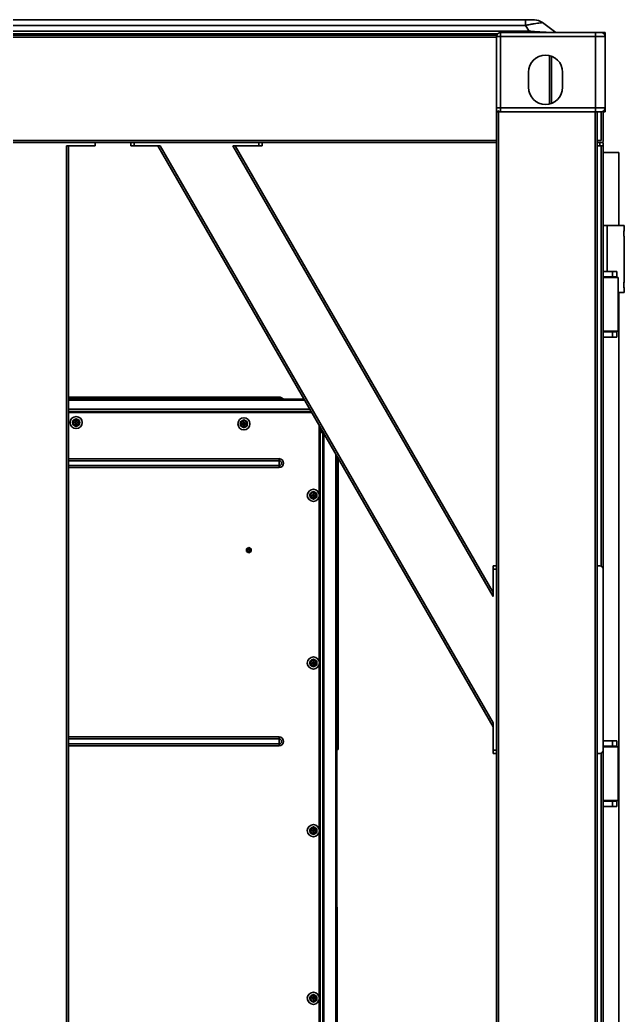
# Model space of a CAD drawing. Header units: millimetres. Extents: x 32496 to 166256, y 3504 to 23939.
# Drawn here: x 85034 to 85934, y 20642 to 22126 of the extents above; entities that cross this region are included whole.
import ezdxf

# ---------------------------------------------------------------- set-up
doc = ezdxf.new("R2010")
doc.units = ezdxf.units.MM
doc.layers.get('0').update_dxf_attribs({"lineweight": 35})

# ---------------------------------------------------------------- blocks, each defined once
blk = doc.blocks.new('1250-8')
at = {"color": 7, "linetype": 'Continuous'}
for p, q in [((40947.3, -21810.5), (38720.6, -21810.5)), ((40979.3, -21829.5), (40959.3, -21814.5)), ((40896.9, -21829.5), (41046.9, -21829.5)), ((41046.9, -21829.5), (41052.9, -21829.5)), ((41052.9, -21835.5), (41052.9, -21829.5)), ((38776.9, -21831.5), (40892.5, -21831.5)), ((40890.9, -21833.5), (38776.9, -21833.5)), ((40890.9, -21993.5), (40890.9, -21833.5)), ((40890.9, -21833.5), (40891.3, -21833.5)), ((41052.9, -21941.5), (41052.9, -21835.5)), ((40969.9, -21863.8), (40969.9, -21935.7)), ((40972.9, -21934.8), (40972.9, -21864.8)), ((40938.4, -21888.5), (40938.4, -21911)), ((40989.4, -21911), (40989.4, -21888.5)), ((40890.9, -21947.5), (41040.9, -21947.5)), ((41046.9, -21947.5), (41040.8, -21947.5)), ((41040.9, -24607.5), (41040.9, -21947.5)), ((41046.9, -21947.5), (41046.9, -21990.5)), ((41049.9, -21990.5), (41049.9, -21947.5)), ((41052.9, -21947.5), (41049.9, -21947.5)), ((41052.9, -21947.5), (41052.9, -21941.5)), ((41046.9, -21990.5), (41040.9, -21990.5)), ((40292.9, -21993.5), (40112.9, -21993.5)), ((40292.9, -21998.5), (40249.9, -21998.5)), ((40252.9, -21998.5), (40252.9, -24507.5)), ((40292.9, -21998.5), (40292.9, -21993.5)), ((40346.4, -21993.5), (40292.9, -21993.5)), ((40345.9, -21993.5), (40345.9, -21998.5)), ((40345.9, -21998.5), (40389.4, -21998.5)), ((40346.4, -21993.5), (40541, -21993.5)), ((40885.9, -22864.5), (40385.9, -21998.5)), ((40497.9, -21998.5), (40541.4, -21998.5)), ((40885.9, -22664.5), (40501.4, -21998.5)), ((40890.9, -21993.5), (40541, -21993.5)), ((40541.4, -21993.5), (40541.4, -21998.5)), ((40890.9, -22625), (40890.9, -21993.5)), ((41040.9, -21993.5), (41046.9, -21993.5)), ((41040.9, -21998.5), (41049.9, -21998.5)), ((41049.6, -21993.5), (41049.9, -21993.5)), ((41049.9, -22899.5), (41049.9, -21993.5)), ((41049.9, -22008.3), (41072.9, -22008.3)), ((41072.9, -22117.2), (41072.9, -22008.3)), ((41072.9, -22011.3), (41072.9, -22065.3)), ((41049.9, -22117.2), (41080.9, -22117.2)), ((41080.9, -22123.8), (41080.9, -22117.2)), ((41080.9, -22123.8), (41080.9, -22123.9)), ((41080.9, -22123.9), (41080.9, -22123.8)), ((41080.9, -22123.8), (41080.9, -22123.9)), ((41080.9, -22133.7), (41080.9, -22133.8)), ((41080.9, -22133.7), (41080.9, -22133.8)), ((41080.9, -22133.8), (41080.9, -22133.7)), ((41080.9, -22200.6), (41080.9, -22133.8)), ((41049.9, -22185.5), (41069.9, -22185.5)), ((41063.9, -22185.5), (41063.9, -22193.5)), ((41069.9, -22193.5), (41069.9, -22185.5)), ((41049.9, -22193.5), (41069.9, -22193.5)), ((41049.9, -22194.5), (41071.9, -22194.5)), ((41071.9, -22194.5), (41071.9, -22274.5)), ((41080.9, -22200.6), (41080.9, -22200.7)), ((41080.9, -22200.7), (41080.9, -22200.6)), ((41080.9, -22200.6), (41080.9, -22200.7)), ((41080.9, -22210.5), (41080.9, -22210.6)), ((41080.9, -22210.5), (41080.9, -22210.6)), ((41080.9, -22210.6), (41080.9, -22210.5)), ((41080.9, -22217.2), (41080.9, -22210.6)), ((41071.9, -22217.2), (41080.9, -22217.2)), ((41072.9, -23308.3), (41072.9, -22217.2)), ((41071.9, -22274.5), (41049.9, -22274.5)), ((41049.9, -22275.5), (41069.9, -22275.5)), ((41069.9, -22283.5), (41049.9, -22283.5)), ((41063.9, -22275.5), (41063.9, -22283.5)), ((41069.9, -22283.5), (41069.9, -22275.5)), ((40566.9, -22373), (40252.9, -22373)), ((40252.9, -22376), (40603.9, -22376)), ((40612.6, -22391), (40252.9, -22391)), ((40252.9, -22394.5), (40614.6, -22394.5)), ((40259.4, -22408.2), (40264.4, -22405.2)), ((40259.5, -22414), (40259.4, -22408.2)), ((40264.4, -22405.2), (40269.4, -22408.1)), ((40269.5, -22413.9), (40269.4, -22408.1)), ((40509.4, -22409.9), (40514.4, -22407)), ((40514.4, -22407), (40519.4, -22409.8)), ((40264.5, -22416.8), (40259.5, -22414)), ((40261.9, -22411.5), (40261.9, -22410.5)), ((40261.9, -22410.5), (40263.4, -22410.5)), ((40263.4, -22411.5), (40261.9, -22411.5)), ((40263.9, -22410), (40263.9, -22408.5)), ((40263.9, -22408.5), (40264.9, -22408.5)), ((40264, -22413.5), (40264, -22412)), ((40265, -22413.5), (40264, -22413.5)), ((40269.5, -22413.9), (40264.5, -22416.8)), ((40264.9, -22408.5), (40264.9, -22410)), ((40265, -22412), (40265, -22413.5)), ((40265.4, -22410.5), (40266.9, -22410.5)), ((40266.9, -22411.5), (40265.4, -22411.5)), ((40266.9, -22410.5), (40266.9, -22411.5)), ((40509.5, -22415.7), (40509.4, -22409.9)), ((40514.5, -22418.5), (40509.5, -22415.7)), ((40511.9, -22413.3), (40511.9, -22412.3)), ((40511.9, -22412.3), (40513.4, -22412.3)), ((40513.4, -22413.3), (40511.9, -22413.3)), ((40513.9, -22411.8), (40513.9, -22410.3)), ((40513.9, -22410.3), (40514.9, -22410.3)), ((40514, -22415.3), (40514, -22413.8)), ((40515, -22415.3), (40514, -22415.3)), ((40519.5, -22415.6), (40514.5, -22418.5)), ((40514.9, -22410.3), (40514.9, -22411.8)), ((40515, -22413.8), (40515, -22415.3)), ((40515.4, -22412.3), (40516.9, -22412.2)), ((40516.9, -22413.2), (40515.4, -22413.3)), ((40516.9, -22412.2), (40516.9, -22413.2)), ((40519.5, -22415.6), (40519.4, -22409.8)), ((40627.9, -22417.7), (40627.9, -23408)), ((40631, -22423), (40627.9, -22423)), ((40631.9, -22424.5), (40627.9, -22424.5)), ((40627.9, -22426), (40632.8, -22426)), ((40631.9, -24081.4), (40631.9, -22426.5)), ((40633, -22426.5), (40631.9, -22426.5)), ((40652.9, -22461), (40652.9, -24045.1)), ((40654.9, -22898.5), (40654.9, -22464.4)), ((40612.9, -22516.7), (40617.9, -22513.7)), ((40613, -22522.5), (40612.9, -22516.7)), ((40618, -22525.3), (40613, -22522.5)), ((40615.4, -22520), (40615.4, -22519)), ((40615.4, -22519), (40616.9, -22519)), ((40616.9, -22520), (40615.4, -22520)), ((40617.4, -22518.5), (40617.4, -22517)), ((40617.4, -22517), (40618.4, -22517)), ((40617.5, -22522), (40617.5, -22520.5)), ((40618.5, -22522), (40617.5, -22522)), ((40617.9, -22513.7), (40622.9, -22516.6)), ((40623, -22522.4), (40618, -22525.3)), ((40618.4, -22517), (40618.4, -22518.5)), ((40618.5, -22520.5), (40618.5, -22522)), ((40618.9, -22519), (40620.4, -22519)), ((40620.4, -22520), (40618.9, -22520)), ((40620.4, -22519), (40620.4, -22520)), ((40623, -22522.4), (40622.9, -22516.6)), ((40518.4, -22599.2), (40521.9, -22597.2)), ((40518.4, -22599.2), (40518.4, -22603.3)), ((40519.3, -22600.8), (40519.3, -22600.6)), ((40519.3, -22600.6), (40520.3, -22600.6)), ((40520.1, -22600.8), (40519.3, -22600.8)), ((40520.1, -22600.8), (40519.4, -22601.4)), ((40519.5, -22601.5), (40520.3, -22600.8)), ((40520.3, -22600.6), (40520.3, -22600.8)), ((40520.5, -22601.9), (40520.5, -22600.6)), ((40520.5, -22600.6), (40520.7, -22600.6)), ((40520.7, -22600.6), (40520.7, -22601.7)), ((40521.1, -22601.1), (40521.1, -22601.1)), ((40521.1, -22601.1), (40521.2, -22601.3)), ((40521.2, -22601.2), (40521.1, -22601.1)), ((40521.2, -22601.3), (40521.1, -22601.5)), ((40521.2, -22601.2), (40521.2, -22601)), ((40521.2, -22601), (40521.3, -22601)), ((40521.3, -22601), (40521.3, -22601.2)), ((40521.4, -22601.1), (40521.3, -22601.2)), ((40521.3, -22601.3), (40521.4, -22601.1)), ((40521.4, -22601.5), (40521.3, -22601.3)), ((40521.4, -22601.1), (40521.4, -22601.1)), ((40521.8, -22600.7), (40521.7, -22600.8)), ((40521.7, -22600.8), (40521.7, -22601)), ((40521.7, -22601.1), (40521.7, -22601)), ((40521.7, -22601.1), (40521.7, -22601.3)), ((40521.7, -22601.3), (40521.8, -22601.3)), ((40521.9, -22600.6), (40521.8, -22600.7)), ((40521.8, -22600.9), (40521.9, -22600.8)), ((40521.8, -22601), (40521.8, -22600.9)), ((40521.8, -22601), (40521.8, -22601.1)), ((40521.8, -22601.2), (40521.8, -22601.1)), ((40521.9, -22601.2), (40521.8, -22601.2)), ((40521.9, -22597.2), (40525.4, -22599.2)), ((40522.1, -22600.6), (40521.9, -22600.6)), ((40521.9, -22600.8), (40522, -22600.8)), ((40521.9, -22600.8), (40521.9, -22600.8)), ((40521.9, -22601.3), (40521.9, -22601.2)), ((40522, -22601.3), (40521.9, -22601.3)), ((40522.2, -22600.8), (40522, -22600.8)), ((40522, -22601.3), (40522.2, -22601.3)), ((40522.1, -22600.6), (40522.2, -22600.6)), ((40522.3, -22600.6), (40522.2, -22600.6)), ((40522.2, -22600.8), (40522.3, -22600.8)), ((40522.3, -22601.3), (40522.2, -22601.3)), ((40522.5, -22600.7), (40522.3, -22600.6)), ((40522.3, -22600.8), (40522.4, -22600.8)), ((40522.4, -22601.2), (40522.3, -22601.3)), ((40522.3, -22601.4), (40522.5, -22601.3)), ((40522.4, -22600.8), (40522.4, -22600.9)), ((40522.4, -22600.9), (40522.5, -22601)), ((40522.5, -22601.1), (40522.4, -22601.2)), ((40522.4, -22601.2), (40522.4, -22601.2)), ((40522.5, -22600.8), (40522.5, -22600.7)), ((40522.6, -22601), (40522.5, -22600.8)), ((40522.5, -22601.1), (40522.5, -22601)), ((40522.5, -22601.4), (40522.5, -22601.3)), ((40522.6, -22601.2), (40522.6, -22601)), ((40522.6, -22601.2), (40522.6, -22601.4)), ((40522.8, -22601.9), (40522.8, -22600.6)), ((40522.8, -22600.6), (40523, -22600.6)), ((40523.4, -22600.6), (40523, -22601.6)), ((40523, -22600.6), (40523, -22601.6)), ((40523.1, -22601.9), (40523.5, -22600.8)), ((40523.4, -22600.6), (40523.6, -22600.6)), ((40523.5, -22600.8), (40523.9, -22601.9)), ((40524, -22601.6), (40523.6, -22600.6)), ((40524, -22601.6), (40524, -22600.6)), ((40524, -22600.6), (40524.1, -22600.6)), ((40524.1, -22600.6), (40524.1, -22601.9)), ((40525.4, -22603.3), (40525.4, -22599.2)), ((40521.9, -22605.3), (40518.4, -22603.3)), ((40519.4, -22601.4), (40519.3, -22601.5)), ((40519.3, -22601.5), (40519.3, -22601.6)), ((40519.3, -22601.6), (40519.3, -22601.6)), ((40519.3, -22601.6), (40519.3, -22601.7)), ((40519.3, -22601.7), (40519.5, -22601.8)), ((40519.5, -22601.6), (40519.5, -22601.5)), ((40519.5, -22601.6), (40519.5, -22601.6)), ((40519.5, -22601.7), (40519.5, -22601.6)), ((40519.6, -22601.8), (40519.5, -22601.7)), ((40519.5, -22601.8), (40519.6, -22601.9)), ((40519.8, -22601.8), (40519.6, -22601.8)), ((40519.6, -22601.9), (40519.7, -22601.9)), ((40519.8, -22601.9), (40519.7, -22601.9)), ((40519.8, -22601.8), (40519.9, -22601.8)), ((40519.8, -22601.9), (40520, -22601.9)), ((40520, -22601.8), (40519.9, -22601.8)), ((40520.1, -22601.7), (40520, -22601.8)), ((40520, -22601.9), (40520.1, -22601.8)), ((40520.1, -22601.6), (40520.1, -22601.7)), ((40520.1, -22601.6), (40520.3, -22601.6)), ((40520.1, -22601.8), (40520.2, -22601.7)), ((40520.2, -22601.7), (40520.3, -22601.6)), ((40520.7, -22601.9), (40520.5, -22601.9)), ((40520.8, -22601.5), (40520.7, -22601.7)), ((40520.7, -22601.9), (40520.8, -22601.7)), ((40520.8, -22601.5), (40520.8, -22601.7)), ((40521.1, -22601.5), (40521.2, -22601.3)), ((40521.1, -22601.5), (40521.1, -22601.5)), ((40521.2, -22601.5), (40521.2, -22601.3)), ((40521.3, -22601.5), (40521.2, -22601.5)), ((40521.3, -22601.3), (40521.3, -22601.5)), ((40521.3, -22601.3), (40521.4, -22601.5)), ((40521.4, -22601.5), (40521.4, -22601.5)), ((40521.7, -22601.6), (40521.8, -22601.6)), ((40521.7, -22601.6), (40521.7, -22601.7)), ((40521.7, -22601.7), (40521.8, -22601.8)), ((40521.8, -22601.3), (40521.9, -22601.4)), ((40521.9, -22601.7), (40521.8, -22601.6)), ((40521.8, -22601.8), (40521.9, -22601.9)), ((40521.9, -22601.4), (40522.1, -22601.5)), ((40522, -22601.8), (40521.9, -22601.7)), ((40521.9, -22601.9), (40522.1, -22601.9)), ((40525.4, -22603.3), (40521.9, -22605.3)), ((40522.1, -22601.8), (40522, -22601.8)), ((40522.2, -22601.5), (40522.1, -22601.5)), ((40522.1, -22601.8), (40522.2, -22601.8)), ((40522.2, -22601.9), (40522.1, -22601.9)), ((40522.2, -22601.5), (40522.3, -22601.4)), ((40522.3, -22601.8), (40522.2, -22601.8)), ((40522.2, -22601.9), (40522.3, -22601.9)), ((40522.4, -22601.7), (40522.3, -22601.8)), ((40522.3, -22601.9), (40522.5, -22601.8)), ((40522.5, -22601.5), (40522.4, -22601.6)), ((40522.4, -22601.6), (40522.4, -22601.7)), ((40522.5, -22601.4), (40522.5, -22601.5)), ((40522.5, -22601.7), (40522.6, -22601.6)), ((40522.5, -22601.8), (40522.5, -22601.7)), ((40522.6, -22601.6), (40522.6, -22601.4)), ((40523.1, -22601.9), (40522.8, -22601.9)), ((40524.1, -22601.9), (40523.9, -22601.9)), ((40890.9, -22624.5), (40885.9, -22624.5)), ((40885.9, -22670.5), (40885.9, -22624.5)), ((40890.9, -22625), (40890.9, -22904.1)), ((41044.9, -22624.5), (41040.9, -22624.5)), ((40612.9, -22766.7), (40617.9, -22763.7)), ((40617.9, -22763.7), (40622.9, -22766.6)), ((40613, -22772.5), (40612.9, -22766.7)), ((40618, -22775.3), (40613, -22772.5)), ((40615.4, -22769), (40616.9, -22769)), ((40615.4, -22770), (40615.4, -22769)), ((40616.9, -22770), (40615.4, -22770)), ((40617.4, -22767), (40618.4, -22767)), ((40617.4, -22768.5), (40617.4, -22767)), ((40617.5, -22772), (40617.5, -22770.5)), ((40618.5, -22772), (40617.5, -22772)), ((40623, -22772.4), (40618, -22775.3)), ((40618.4, -22767), (40618.4, -22768.5)), ((40618.5, -22770.5), (40618.5, -22772)), ((40618.9, -22769), (40620.4, -22769)), ((40620.4, -22770), (40618.9, -22770)), ((40620.4, -22769), (40620.4, -22770)), ((40623, -22772.4), (40622.9, -22766.6)), ((40885.9, -22904.5), (40885.9, -22858.5)), ((41049.9, -22885.5), (41069.9, -22885.5)), ((41049.9, -22893.5), (41069.9, -22893.5)), ((41049.9, -22894.5), (41071.9, -22894.5)), ((41063.9, -22885.5), (41063.9, -22893.5)), ((41069.9, -22893.5), (41069.9, -22885.5)), ((41071.9, -22894.5), (41071.9, -22974.5)), ((40654.9, -22898.5), (40652.9, -22898.5)), ((40890.9, -22904.5), (40885.9, -22904.5)), ((40890.9, -23601.9), (40890.9, -22904.1)), ((41040.9, -22904.5), (41044.9, -22904.5)), ((41049.9, -22899.5), (41049.9, -24512.5)), ((41071.9, -22974.5), (41049.9, -22974.5)), ((41049.9, -22975.5), (41069.9, -22975.5)), ((41069.9, -22983.5), (41049.9, -22983.5)), ((41063.9, -22975.5), (41063.9, -22983.5)), ((41069.9, -22983.5), (41069.9, -22975.5)), ((40612.9, -23016.7), (40617.9, -23013.7)), ((40613, -23022.5), (40612.9, -23016.7)), ((40617.9, -23013.7), (40622.9, -23016.6)), ((40623, -23022.4), (40622.9, -23016.6)), ((40618, -23025.3), (40613, -23022.5)), ((40615.4, -23019), (40616.9, -23019)), ((40615.4, -23020), (40615.4, -23019)), ((40616.9, -23020), (40615.4, -23020)), ((40617.4, -23017), (40618.4, -23017)), ((40617.4, -23018.5), (40617.4, -23017)), ((40617.5, -23022), (40617.5, -23020.5)), ((40618.5, -23022), (40617.5, -23022)), ((40623, -23022.4), (40618, -23025.3)), ((40618.4, -23017), (40618.4, -23018.5)), ((40618.5, -23020.5), (40618.5, -23022)), ((40618.9, -23019), (40620.4, -23019)), ((40620.4, -23020), (40618.9, -23020)), ((40620.4, -23019), (40620.4, -23020)), ((40652.9, -23133.8), (40653.4, -23133.8)), ((40653.4, -23428.7), (40653.4, -23133.8)), ((40612.9, -23266.7), (40617.9, -23263.7)), ((40613, -23272.5), (40612.9, -23266.7)), ((40615.4, -23269), (40616.9, -23269)), ((40615.4, -23270), (40615.4, -23269)), ((40617.4, -23267), (40618.4, -23267)), ((40617.4, -23268.5), (40617.4, -23267)), ((40617.9, -23263.7), (40622.9, -23266.6)), ((40618.4, -23267), (40618.4, -23268.5)), ((40618.9, -23269), (40620.4, -23269)), ((40620.4, -23269), (40620.4, -23270)), ((40623, -23272.4), (40622.9, -23266.6)), ((40618, -23275.3), (40613, -23272.5)), ((40616.9, -23270), (40615.4, -23270)), ((40617.5, -23272), (40617.5, -23270.5)), ((40618.5, -23272), (40617.5, -23272)), ((40623, -23272.4), (40618, -23275.3)), ((40618.5, -23270.5), (40618.5, -23272)), ((40620.4, -23270), (40618.9, -23270)), ((40654.6, -23294.5), (40653.4, -23294.5))]:
    blk.add_line(p, q, dxfattribs=at)
at = {"color": 9, "linetype": 'Continuous'}
for p, q in [((40934.1, -21818.9), (40934.1, -21810.5)), ((38728.5, -21827.3), (40939.4, -21827.3)), ((38733.8, -21818.9), (40934.1, -21818.9)), ((40896.9, -21947.5), (40896.9, -21829.5)), ((40934.1, -21818.9), (40939.4, -21827.3)), ((40939.4, -21829.5), (40939.4, -21827.3)), ((40975.8, -21829.4), (40979.3, -21829.5)), ((41038.4, -21947.5), (41038.4, -21829.5)), ((40890.9, -21836.5), (38776.9, -21836.5)), ((40890.9, -21835.5), (41052.9, -21835.5)), ((41052.9, -21941.5), (40890.9, -21941.5)), ((40893.9, -24607.5), (40893.9, -21947.5)), ((41037.9, -24607.5), (41037.9, -21947.5)), ((40890.9, -21990.5), (38776.9, -21990.5)), ((40249.9, -21998.5), (40249.9, -24507.5)), ((40350.9, -21993.5), (40350.9, -21998.5)), ((40885.9, -22858.5), (40389.4, -21998.5)), ((40885.9, -22670.5), (40497.9, -21998.5)), ((40536.4, -21993.5), (40536.4, -21998.5)), ((41044.9, -21993.5), (41044.9, -21998.5)), ((41046.9, -22625), (41046.9, -21998.5)), ((41055.9, -22117.2), (41055.9, -22185.5)), ((41055.9, -22193.5), (41055.9, -22194.5)), ((40571.8, -22375.2), (40252.9, -22375.2)), ((40604.9, -22377.7), (40252.9, -22377.7)), ((40566.9, -22376), (40566.9, -22373)), ((40615.4, -22395.9), (40252.9, -22395.9)), ((40626.5, -22516.9), (40626.5, -22415.3)), ((40633.6, -22427.5), (40633.6, -24078.5)), ((40252.9, -22464.8), (40566.9, -22464.8)), ((40566.9, -22478.2), (40566.9, -22464.8)), ((40651.2, -24048), (40651.2, -22458)), ((40252.9, -22467.8), (40566.9, -22467.8)), ((40566.9, -22475.2), (40252.9, -22475.2)), ((40566.9, -22478.2), (40252.9, -22478.2)), ((40626.5, -22766.9), (40626.5, -22522.1)), ((40890.9, -22629.5), (40885.9, -22629.5)), ((40626.5, -23016.9), (40626.5, -22772.1)), ((40252.9, -22879.8), (40566.9, -22879.8)), ((40252.9, -22882.8), (40566.9, -22882.8)), ((40566.9, -22893.2), (40566.9, -22879.8)), ((40566.9, -22890.2), (40252.9, -22890.2)), ((40566.9, -22893.2), (40252.9, -22893.2)), ((40652.9, -22895.5), (40654.9, -22895.5)), ((40890.9, -22899.5), (40885.9, -22899.5)), ((41046.9, -22904.1), (41046.9, -24507.5)), ((40626.5, -23266.9), (40626.5, -23022.1)), ((40653.4, -23163.8), (40652.9, -23163.8)), ((40626.5, -23408), (40626.5, -23272.1))]:
    blk.add_line(p, q, dxfattribs=at)
blk.add_lwpolyline([(40975.8, -21829.4), (40976.4, -21829.4), (40977.3, -21829.5), (40978, -21829.5), (40978.6, -21829.5), (40979, -21829.5), (40979.3, -21829.5)], dxfattribs=at)
at = {"color": 7, "linetype": 'Continuous'}
for centre, radius in [((40264.4, -22411), 9), ((40264.4, -22411), 4.25), ((40514.4, -22412.8), 9), ((40514.4, -22412.8), 4.25), ((40617.9, -22519.5), 9), ((40617.9, -22519.5), 4.25), ((40521.9, -22601.3), 2.5), ((40617.9, -22769.5), 9), ((40617.9, -22769.5), 4.25), ((40617.9, -23019.5), 9), ((40617.9, -23019.5), 4.25), ((40617.9, -23269.5), 9), ((40617.9, -23269.5), 4.25)]:
    blk.add_circle(centre, radius, dxfattribs=at)
for centre, radius, start, end in [((40947.3, -21830.5), 20, 53.1301, 90), ((40896.9, -21835.5), 6, 90, 165), ((41046.9, -21835.5), 6, 0, 90), ((40963.9, -21888.5), 25.5, 0, 180), ((40963.9, -21911), 25.5, 180, 0), ((40896.9, -21941.5), 6, 225, 255), ((41046.9, -21941.5), 6, 270, 0), ((41046.9, -21990.5), 3, 270, 0), ((40566.9, -22379.5), 6.5, 41.8103, 90), ((40573.7, -22373.5), 2.5, 221.8103, 270), ((40264.4, -22411), 5.47, 144.5164, 156.5013), ((40264.4, -22411), 5.35, 99.6691, 141.3485), ((40264.4, -22411), 5.47, 84.5164, 96.5013), ((40264.4, -22411), 5.35, 39.6691, 81.3485), ((40264.4, -22411), 5.47, 24.5164, 36.5013), ((40514.4, -22412.8), 5.35, 99.6691, 141.3485), ((40514.4, -22412.8), 5.47, 84.5164, 96.5013), ((40514.4, -22412.8), 5.35, 39.6691, 81.3485), ((40264.4, -22411), 5.35, 159.6691, 201.3485), ((40264.4, -22411), 5.47, 204.5164, 216.5013), ((40264.4, -22411), 5.35, 219.6691, 261.3485), ((40263.4, -22410), 0.5, 270.5088, 0.5088), ((40263.5, -22412), 0.5, 0.5088, 90.5088), ((40264.4, -22411), 5.47, 264.5164, 276.5013), ((40265.4, -22410), 0.5, 180.5088, 270.5088), ((40265.5, -22412), 0.5, 90.5088, 180.5088), ((40264.4, -22411), 5.35, 279.6691, 321.3485), ((40264.4, -22411), 5.47, 324.5164, 336.5013), ((40264.4, -22411), 5.35, 339.6691, 21.3485), ((40514.4, -22412.8), 5.35, 159.6691, 201.3485), ((40514.4, -22412.8), 5.47, 144.5164, 156.5013), ((40514.4, -22412.8), 5.47, 204.5164, 216.5013), ((40514.4, -22412.8), 5.35, 219.6691, 261.3485), ((40513.4, -22411.8), 0.5, 270.5088, 0.5088), ((40513.5, -22413.8), 0.5, 0.5088, 90.5088), ((40514.4, -22412.8), 5.47, 264.5164, 276.5013), ((40515.4, -22411.8), 0.5, 180.5088, 270.5088), ((40515.5, -22413.8), 0.5, 90.5088, 180.5088), ((40514.4, -22412.8), 5.35, 279.6691, 321.3485), ((40514.4, -22412.8), 5.47, 24.5164, 36.5013), ((40514.4, -22412.8), 5.47, 324.5164, 336.5013), ((40514.4, -22412.8), 5.35, 339.6691, 21.3485), ((40617.9, -22519.5), 5.35, 159.6691, 201.3485), ((40617.9, -22519.5), 5.47, 144.5164, 156.5013), ((40617.9, -22519.5), 5.47, 204.5164, 216.5013), ((40617.9, -22519.5), 5.35, 99.6691, 141.3485), ((40617.9, -22519.5), 5.35, 219.6691, 261.3485), ((40616.9, -22518.5), 0.5, 270.5088, 0.5088), ((40617, -22520.5), 0.5, 0.5088, 90.5088), ((40617.9, -22519.5), 5.47, 84.5164, 96.5013), ((40617.9, -22519.5), 5.47, 264.5164, 276.5013), ((40618.9, -22518.5), 0.5, 180.5088, 270.5088), ((40619, -22520.5), 0.5, 90.5088, 180.5088), ((40617.9, -22519.5), 5.35, 39.6691, 81.3485), ((40617.9, -22519.5), 5.35, 279.6691, 321.3485), ((40617.9, -22519.5), 5.47, 24.5164, 36.5013), ((40617.9, -22519.5), 5.47, 324.5164, 336.5013), ((40617.9, -22519.5), 5.35, 339.6691, 21.3485), ((41044.9, -22629.5), 5, 0, 90), ((40617.9, -22769.5), 5.35, 99.6691, 141.3485), ((40617.9, -22769.5), 5.47, 84.5164, 96.5013), ((40617.9, -22769.5), 5.35, 39.6691, 81.3485), ((40617.9, -22769.5), 5.35, 159.6691, 201.3485), ((40617.9, -22769.5), 5.47, 144.5164, 156.5013), ((40617.9, -22769.5), 5.47, 204.5164, 216.5013), ((40617.9, -22769.5), 5.35, 219.6691, 261.3485), ((40616.9, -22768.5), 0.5, 270.5088, 0.5088), ((40617, -22770.5), 0.5, 0.5088, 90.5088), ((40617.9, -22769.5), 5.47, 264.5164, 276.5013), ((40618.9, -22768.5), 0.5, 180.5088, 270.5088), ((40619, -22770.5), 0.5, 90.5088, 180.5088), ((40617.9, -22769.5), 5.35, 279.6691, 321.3485), ((40617.9, -22769.5), 5.47, 24.5164, 36.5013), ((40617.9, -22769.5), 5.47, 324.5164, 336.5013), ((40617.9, -22769.5), 5.35, 339.6691, 21.3485), ((41044.9, -22899.5), 5, 270, 0), ((40617.9, -23019.5), 5.47, 144.5164, 156.5013), ((40617.9, -23019.5), 5.35, 99.6691, 141.3485), ((40617.9, -23019.5), 5.47, 84.5164, 96.5013), ((40617.9, -23019.5), 5.35, 39.6691, 81.3485), ((40617.9, -23019.5), 5.47, 24.5164, 36.5013), ((40617.9, -23019.5), 5.35, 159.6691, 201.3485), ((40617.9, -23019.5), 5.47, 204.5164, 216.5013), ((40617.9, -23019.5), 5.35, 219.6691, 261.3485), ((40616.9, -23018.5), 0.5, 270.5088, 0.5088), ((40617, -23020.5), 0.5, 0.5088, 90.5088), ((40617.9, -23019.5), 5.47, 264.5164, 276.5013), ((40618.9, -23018.5), 0.5, 180.5088, 270.5088), ((40619, -23020.5), 0.5, 90.5088, 180.5088), ((40617.9, -23019.5), 5.35, 279.6691, 321.3485), ((40617.9, -23019.5), 5.47, 324.5164, 336.5013), ((40617.9, -23019.5), 5.35, 339.6691, 21.3485), ((40617.9, -23269.5), 5.35, 159.6691, 201.3485), ((40617.9, -23269.5), 5.47, 144.5164, 156.5013), ((40617.9, -23269.5), 5.35, 99.6691, 141.3485), ((40616.9, -23268.5), 0.5, 270.5088, 0.5088), ((40617.9, -23269.5), 5.47, 84.5164, 96.5013), ((40618.9, -23268.5), 0.5, 180.5088, 270.5088), ((40617.9, -23269.5), 5.35, 39.6691, 81.3485), ((40617.9, -23269.5), 5.47, 24.5164, 36.5013), ((40617.9, -23269.5), 5.35, 339.6691, 21.3485), ((40617.9, -23269.5), 5.47, 204.5164, 216.5013), ((40617.9, -23269.5), 5.35, 219.6691, 261.3485), ((40617, -23270.5), 0.5, 0.5088, 90.5088), ((40617.9, -23269.5), 5.47, 264.5164, 276.5013), ((40619, -23270.5), 0.5, 90.5088, 180.5088), ((40617.9, -23269.5), 5.35, 279.6691, 321.3485), ((40617.9, -23269.5), 5.47, 324.5164, 336.5013)]:
    blk.add_arc(centre, radius, start, end, dxfattribs=at)
at = {"color": 9, "linetype": 'Continuous'}
for centre, radius in [((40566.9, -22471.5), 6.71), ((40566.9, -22471.5), 3.73), ((40566.9, -22886.5), 6.71), ((40566.9, -22886.5), 3.73)]:
    blk.add_arc(centre, radius, 270, 90, dxfattribs=at)
for points, knots in [([(40956.2, -21814.9), (40956.4, -21814.9), (40956.9, -21814.8), (40957.5, -21814.7), (40958, -21814.7), (40958.4, -21814.6), (40958.7, -21814.6), (40958.8, -21814.6), (40959, -21814.6), (40959.1, -21814.5), (40959.1, -21814.5), (40959.2, -21814.5), (40959.2, -21814.5), (40959.2, -21814.5), (40959.3, -21814.5), (40959.3, -21814.5), (40959.3, -21814.5), (40959.3, -21814.5)], [0, 0, 0, 0, 0.231326, 0.433308, 0.605312, 0.746794, 0.805946, 0.857306, 0.900835, 0.936497, 0.964263, 0.975179, 0.984112, 0.991061, 0.996026, 0.999006, 1, 1, 1, 1]), ([(40934.1, -21818.9), (40936.4, -21818.3), (40940.7, -21817.3), (40948.1, -21816), (40953.2, -21815.3), (40956.2, -21814.9)], [0, 0, 0, 0, 0.312453, 0.592612, 1, 1, 1, 1]), ([(40939.4, -21827.3), (40946.5, -21827.9), (40958.7, -21828.7), (40970.8, -21829.2), (40975.8, -21829.4)], [0, 0, 0, 0, 0.590582, 1, 1, 1, 1])]:
    blk.add_open_spline(points, degree=3, knots=knots, dxfattribs=at)
at = {"color": 7, "linetype": 'Continuous'}
for points, knots in [([(41080.9, -22123.9), (41080.9, -22124.1), (41080.6, -22125.4), (41080.5, -22126.7), (41080.5, -22127.8)], [0, 0, 0, 0, 0.127562, 1, 1, 1, 1]), ([(41080.5, -22127.8), (41080.5, -22127.9), (41080.4, -22128.2), (41080.4, -22128.6), (41080.4, -22128.8)], [0, 0, 0, 0, 0.247074, 1, 1, 1, 1]), ([(41080.4, -22128.8), (41080.4, -22128.9), (41080.4, -22129.2), (41080.4, -22129.5), (41080.5, -22129.8)], [0, 0, 0, 0, 0.253295, 1, 1, 1, 1]), ([(41080.5, -22129.8), (41080.5, -22130.2), (41080.6, -22131.6), (41080.8, -22132.9), (41080.9, -22133.7)], [0, 0, 0, 0, 0.349992, 1, 1, 1, 1]), ([(41080.5, -22204.6), (41080.5, -22204.7), (41080.4, -22205), (41080.4, -22205.3), (41080.4, -22205.6)], [0, 0, 0, 0, 0.247074, 1, 1, 1, 1]), ([(41080.4, -22205.6), (41080.4, -22205.7), (41080.4, -22206), (41080.4, -22206.3), (41080.5, -22206.5)], [0, 0, 0, 0, 0.253295, 1, 1, 1, 1]), ([(41080.9, -22200.7), (41080.9, -22200.8), (41080.6, -22202.1), (41080.5, -22203.4), (41080.5, -22204.6)], [0, 0, 0, 0, 0.127562, 1, 1, 1, 1]), ([(41080.5, -22206.5), (41080.5, -22207), (41080.6, -22208.3), (41080.8, -22209.6), (41080.9, -22210.5)], [0, 0, 0, 0, 0.349992, 1, 1, 1, 1])]:
    blk.add_open_spline(points, degree=3, knots=knots, dxfattribs=at)

msp = doc.modelspace()

# ---------------------------------------------------------------- block references
at = {"color": 6}
msp.add_blockref('1250-8', (44853.364, 43936.945, 19235.731), dxfattribs=at)

doc.saveas('drawing.dxf')
